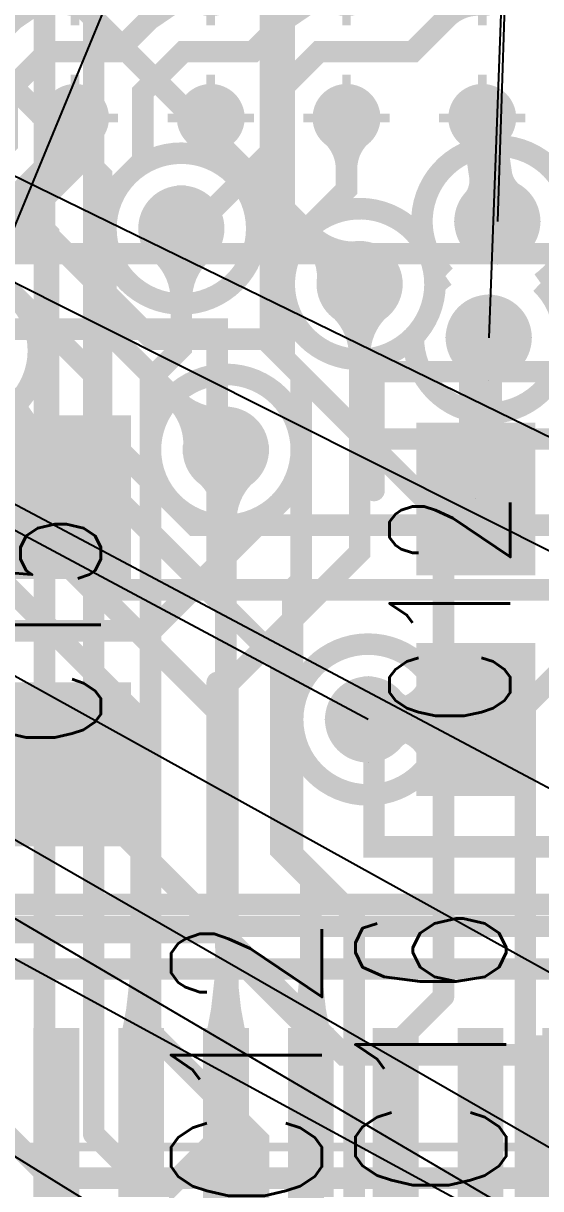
# Model space of a CAD drawing. Extents: x -4539 to 5978, y -4736 to 3041.
# Drawn here: x 2075 to 2195.1, y 310.5 to 581 of the extents above; entities that cross this region are included whole.
import ezdxf
from ezdxf.enums import TextEntityAlignment as Align

# ---------------------------------------------------------------- set-up
doc = ezdxf.new("R2010")
doc.units = 0
for name, pattern in [('SIG_101', [2, 1, 1]), ('SIG_105', [2, 1, 1]), ('SIG_107', [2, 1, 1]), ('SIG_108', [2, 1, 1]), ('SIG_110', [2, 1, 1]), ('SIG_111', [2, 1, 1]), ('SIG_164', [2, 1, 1]), ('SIG_166', [2, 1, 1]), ('SIG_173', [2, 1, 1]), ('SIG_192', [2, 1, 1]), ('SIG_195', [2, 1, 1]), ('SIG_196', [2, 1, 1]), ('SIG_46', [2, 1, 1]), ('SIG_52', [2, 1, 1]), ('SIG_55', [2, 1, 1]), ('SIG_56', [2, 1, 1]), ('SIG_60', [2, 1, 1]), ('SIG_63', [2, 1, 1]), ('SIG_64', [2, 1, 1]), ('SIG_68', [2, 1, 1]), ('SIG_70', [2, 1, 1]), ('SIG_77', [2, 1, 1])]:
    doc.linetypes.add(name, pattern=pattern)
doc.layers.get('0').update_dxf_attribs({"color": 254, "linetype": 'CONTINUOUS'})
for name, color, linetype in [('DRIL_NPLTE_THRU_01', 16, 'CONTINUOUS'), ('DRIL_NPLTE_THRU_02', 2, 'CONTINUOUS'), ('DRIL_NPLTE_THRU_03', 34, 'CONTINUOUS'), ('DRIL_NPLTE_THRU_04', 96, 'CONTINUOUS'), ('DRIL_NPLTE_THRU_05', 6, 'CONTINUOUS'), ('DRIL_NPLTE_THRU_06', 176, 'CONTINUOUS'), ('DRIL_PLTE_THRU_01', 16, 'CONTINUOUS'), ('DRIL_PLTE_THRU_02', 2, 'CONTINUOUS'), ('DRIL_PLTE_THRU_03', 34, 'CONTINUOUS'), ('DRIL_PLTE_THRU_04', 96, 'CONTINUOUS'), ('DRIL_PLTE_THRU_05', 6, 'CONTINUOUS'), ('DRIL_PLTE_THRU_06', 176, 'CONTINUOUS'), ('DRIL_SYMBOL', 254, 'CONTINUOUS'), ('LINK_00', 254, 'CONTINUOUS'), ('PADS_BOT', 5, 'CONTINUOUS'), ('PADS_INNER', 1, 'CONTINUOUS'), ('PADS_TOP', 1, 'CONTINUOUS'), ('PART_BOT_2DLINE_00', 4, 'CONTINUOUS'), ('PART_NAME_01', 6, 'CONTINUOUS'), ('PART_NAME_27', 3, 'CONTINUOUS'), ('PART_TOP_2DLINE_00', 6, 'CONTINUOUS'), ('PART_TOP_2DLINE_01', 6, 'CONTINUOUS'), ('POUR_OUTLINE_05', 216, 'CONTINUOUS'), ('POUR_VIATHERM_02', 56, 'CONTINUOUS'), ('POUR_VIATHERM_05', 216, 'CONTINUOUS'), ('POUR_VOID_02', 56, 'CONTINUOUS'), ('POUR_VOID_05', 216, 'CONTINUOUS'), ('TEAR_01', 1, 'CONTINUOUS'), ('TEAR_03', 43, 'CONTINUOUS'), ('TEAR_04', 3, 'CONTINUOUS'), ('TEAR_06', 5, 'CONTINUOUS'), ('TRACE_01', 1, 'CONTINUOUS'), ('TRACE_03', 43, 'CONTINUOUS'), ('TRACE_04', 3, 'CONTINUOUS'), ('TRACE_06', 5, 'CONTINUOUS'), ('VIAPTS', 1, 'CONTINUOUS')]:
    doc.layers.add(name, color=color, linetype=linetype)
doc.styles.add('W4', font='simplex', dxfattribs={"width": 0.75})
doc.styles.add('W5', font='simplex', dxfattribs={"width": 0.75})

# ---------------------------------------------------------------- blocks, each defined once
blk = doc.blocks.new('POUR_VOID_776')
at = {"layer": 'POUR_VOID_02', "const_width": 5}
blk.add_lwpolyline([(-4095.5, -6018, 1), (-4060.5, -6018, 1)], format="xyb", close=True, dxfattribs=at)
blk = doc.blocks.new('POUR_VOID_465')
at = {"layer": 'POUR_VOID_02', "const_width": 5}
blk.add_lwpolyline([(-4156.5, -5995, 1), (-4121.5, -5995, 1)], format="xyb", close=True, dxfattribs=at)
blk = doc.blocks.new('POUR_VOID_452')
at = {"layer": 'POUR_VOID_02', "const_width": 5}
blk.add_lwpolyline([(-4105.83, -5966.67, 1), (-4070.83, -5966.67, 1)], format="xyb", close=True, dxfattribs=at)
blk = doc.blocks.new('POUR_VOID_441')
at = {"layer": 'POUR_VOID_02', "const_width": 5}
blk.add_lwpolyline([(-4027.06, -5977.68, -2.798444), (-4004.94, -5979.32, -1.525558), (-4034.5, -5991.82, -5.145331), (-4029.47, -5979.72, -0.045103)], format="xyb", close=True, dxfattribs=at)
blk = doc.blocks.new('POUR_OUTLINE_418')
for name in ['POUR_VOID_452', 'POUR_VOID_441', 'POUR_VOID_465', 'POUR_VOID_776']:
    blk.add_blockref(name, (0, 0))
blk = doc.blocks.new('POUR_VIATHERM_863')
at = {"layer": 'POUR_VIATHERM_02'}
for points in [[(-4045, -6070.59), (-4045, -6070.59)], [(-4055, -6080.59), (-4055, -6080.59)], [(-4035, -6080.59), (-4035, -6080.59)], [(-4045, -6090.59), (-4045, -6090.59)]]:
    blk.add_lwpolyline(points, dxfattribs=at)
blk = doc.blocks.new('POUR_HEADER_0')
for name in ['POUR_OUTLINE_418', 'POUR_VIATHERM_863']:
    blk.add_blockref(name, (6185, 6485))
blk = doc.blocks.new('POUR_VOID_149')
at = {"layer": 'POUR_VOID_05', "const_width": 5}
blk.add_lwpolyline([(-4062.5, -6080.59, 1), (-4027.5, -6080.59, 1)], format="xyb", close=True, dxfattribs=at)
blk = doc.blocks.new('POUR_VOID_7')
at = {"layer": 'POUR_VOID_05', "const_width": 5}
blk.add_lwpolyline([(-4105.83, -5966.67, 1), (-4070.83, -5966.67, 1)], format="xyb", close=True, dxfattribs=at)
blk = doc.blocks.new('POUR_VOID_6')
at = {"layer": 'POUR_VOID_05', "const_width": 5}
blk.add_lwpolyline([(-4064.46, -5979.54, 1), (-4029.46, -5979.54, 1)], format="xyb", close=True, dxfattribs=at)
blk = doc.blocks.new('POUR_VOID_5')
at = {"layer": 'POUR_VOID_05', "const_width": 5}
blk.add_lwpolyline([(-4095.5, -6018, 1), (-4060.5, -6018, 1)], format="xyb", close=True, dxfattribs=at)
blk = doc.blocks.new('POUR_OUTLINE_4')
at = {"layer": 'POUR_OUTLINE_05', "const_width": 5}
blk.add_lwpolyline([(-4343.92, -6123.48, -1.29963), (-4310.08, -6123.48), (-4299.92, -6123.48, -0.923355), (-4265.03, -6123.48), (-4222.76, -6123.48, -0.494323), (-4194.96, -6123.48), (-3987.93, -6123.48), (-3987.93, -5872.42, -0.529277), (-4006.38, -5850.12, -0.99608), (-4013.75, -5815.91, -0.732863), (-4001.8, -5784.74, -0.552929), (-3987.93, -5758.55), (-3987.93, -5538.01, -0.398149)], format="xyb", dxfattribs=at)
for name in ['POUR_VOID_7', 'POUR_VOID_6', 'POUR_VOID_5', 'POUR_VOID_149']:
    blk.add_blockref(name, (0, 0))
blk = doc.blocks.new('POUR_VIATHERM_374')
at = {"layer": 'POUR_VIATHERM_05'}
for points in [[(-4015, -5955), (-4015, -5955)], [(-4025, -5965), (-4025, -5965)], [(-4005, -5965), (-4005, -5965)], [(-4015, -5975), (-4015, -5975)]]:
    blk.add_lwpolyline(points, dxfattribs=at)
blk = doc.blocks.new('POUR_VIATHERM_385')
at = {"layer": 'POUR_VIATHERM_05'}
for points in [[(-4017, -5982), (-4017, -5982)], [(-4027, -5992), (-4027, -5992)], [(-4007, -5992), (-4007, -5992)], [(-4017, -6002), (-4017, -6002)]]:
    blk.add_lwpolyline(points, dxfattribs=at)
blk = doc.blocks.new('POUR_HEADER_1')
for name in ['POUR_OUTLINE_4', 'POUR_VIATHERM_374', 'POUR_VIATHERM_385']:
    blk.add_blockref(name, (5333.86, 5791.34))
blk = doc.blocks.new('POUR_VOID_187')
at = {"layer": 'POUR_VOID_05', "const_width": 5}
blk.add_lwpolyline([(-3677.5, -4987.5), (-3677.5, -6127.5, -0.414214), (-3692.5, -6142.5), (-3927.91, -6142.5, -0.408245), (-3952.41, -6142.5), (-3972.5, -6142.5, -0.206617), (-3983.42, -6137.79, -0.07662), (-3987.93, -6138.48), (-4191.92, -6138.48, -0.77469), (-4225.81, -6138.48), (-4241.63, -6138.48, -2.453898), (-4266.09, -6138.48), (-4271.47, -6138.48, -0.353738), (-4293.48, -6138.48), (-4622.54, -6138.48)], format="xyb", dxfattribs=at)
blk = doc.blocks.new('POUR_OUTLINE_162')
blk.add_blockref('POUR_VOID_187', (0, 0))
blk = doc.blocks.new('POUR_HEADER_3')
blk.add_blockref('POUR_OUTLINE_162', (6185, 6485))
blk = doc.blocks.new('SMOOTH_5')
at = {"const_width": 2.5}
blk.add_lwpolyline([(-1.25, 0, 1), (1.25, 0, 1)], format="xyb", close=True, dxfattribs=at)
blk = doc.blocks.new('PART_BODY_TOP_1')
at = {"layer": 'PART_TOP_2DLINE_01', "const_width": 5}
for points in [[(-27.56, 23.62), (-55.12, 23.62), (-55.12, -23.62), (-27.56, -23.62)], [(27.56, -23.62), (55.12, -23.62), (55.12, 23.62), (27.56, 23.62)]]:
    blk.add_lwpolyline(points, dxfattribs=at)
at = {"layer": 'PART_TOP_2DLINE_01'}
for p in [(-55.12, 23.62), (-27.56, 23.62), (27.56, 23.62), (55.12, 23.62), (-55.12, -23.62), (-27.56, -23.62), (27.56, -23.62), (55.12, -23.62)]:
    blk.add_blockref('SMOOTH_5', p, dxfattribs=at)
blk = doc.blocks.new('DRIL_SYMBOL_0')
at = {"layer": 'DRIL_SYMBOL', "const_width": 2}
for points in [[(0, -10), (0, 10)], [(-10, 0), (10, 0)]]:
    blk.add_lwpolyline(points, dxfattribs=at)
blk = doc.blocks.new('DRIL_HOLE_0')
blk.add_lwpolyline([(0, 0, 1), (0, 0, 1)], format="xyb", close=True)
blk.add_blockref('DRIL_SYMBOL_0', (0, 0))
blk = doc.blocks.new('PAD_0')
blk.add_lwpolyline([(0, 0), (0, 0)])
blk = doc.blocks.new('PAD_1')
at = {"const_width": 27.56}
blk.add_lwpolyline([(-17.72, 0), (17.72, 0)], dxfattribs=at)
blk = doc.blocks.new('STK_TOP_4')
at = {"layer": 'DRIL_NPLTE_THRU_01'}
blk.add_blockref('DRIL_HOLE_0', (0, 0), dxfattribs=at)
at = {"layer": 'DRIL_NPLTE_THRU_02'}
blk.add_blockref('DRIL_HOLE_0', (0, 0), dxfattribs=at)
at = {"layer": 'DRIL_NPLTE_THRU_03'}
blk.add_blockref('DRIL_HOLE_0', (0, 0), dxfattribs=at)
at = {"layer": 'DRIL_NPLTE_THRU_04'}
blk.add_blockref('DRIL_HOLE_0', (0, 0), dxfattribs=at)
at = {"layer": 'DRIL_NPLTE_THRU_05'}
blk.add_blockref('DRIL_HOLE_0', (0, 0), dxfattribs=at)
at = {"layer": 'DRIL_NPLTE_THRU_06'}
blk.add_blockref('DRIL_HOLE_0', (0, 0), dxfattribs=at)
at = {"layer": 'PADS_BOT'}
blk.add_blockref('PAD_0', (0, 0), dxfattribs=at)
at = {"layer": 'PADS_INNER'}
blk.add_blockref('PAD_0', (0, 0), dxfattribs=at)
at = {"layer": 'PADS_TOP'}
blk.add_blockref('PAD_1', (0, 0), dxfattribs=at)
blk = doc.blocks.new('SYM_TOP_3')
for name, p in [('PART_BODY_TOP_1', (0, 0)), ('STK_TOP_4', (-25.59, 0)), ('STK_TOP_4', (25.59, 0))]:
    blk.add_blockref(name, p)
blk = doc.blocks.new('PART_TOP_3')
blk.add_blockref('SYM_TOP_3', (0, 0))
at = {"layer": 'PART_NAME_01', "style": 'W5', "width": 0.75}
blk.add_text('C12', height=35, rotation=-180, dxfattribs=at).set_placement((105.16, -53.22), align=Align.MIDDLE_CENTER)
at = {"layer": 'PART_NAME_27', "style": 'W4', "width": 0.75}
blk.add_text('C12', height=28, rotation=-180, dxfattribs=at).set_placement((0, -20), align=Align.TOP_CENTER)
blk = doc.blocks.new('PART_BODY_TOP_2')
at = {"layer": 'PART_TOP_2DLINE_00', "const_width": 5}
for points in [[(-12, 35), (-70, 35), (-70, -35), (-12, -35)], [(12, 35), (70, 35), (70, -35), (12, -35)]]:
    blk.add_lwpolyline(points, dxfattribs=at)
at = {"layer": 'PART_TOP_2DLINE_00'}
for p in [(-70, 35), (-12, 35), (12, 35), (70, 35), (-70, -35), (-12, -35), (12, -35), (70, -35)]:
    blk.add_blockref('SMOOTH_5', p, dxfattribs=at)
blk = doc.blocks.new('PAD_2')
blk.add_lwpolyline([(0, 0, 1), (0, 0, 1)], format="xyb", close=True)
blk = doc.blocks.new('PAD_3')
at = {"const_width": 30}
blk.add_lwpolyline([(-19, 0), (19, 0)], dxfattribs=at)
blk = doc.blocks.new('STK_TOP_5')
at = {"layer": 'DRIL_PLTE_THRU_01'}
blk.add_blockref('DRIL_HOLE_0', (0, 0), dxfattribs=at)
at = {"layer": 'DRIL_PLTE_THRU_02'}
blk.add_blockref('DRIL_HOLE_0', (0, 0), dxfattribs=at)
at = {"layer": 'DRIL_PLTE_THRU_03'}
blk.add_blockref('DRIL_HOLE_0', (0, 0), dxfattribs=at)
at = {"layer": 'DRIL_PLTE_THRU_04'}
blk.add_blockref('DRIL_HOLE_0', (0, 0), dxfattribs=at)
at = {"layer": 'DRIL_PLTE_THRU_05'}
blk.add_blockref('DRIL_HOLE_0', (0, 0), dxfattribs=at)
at = {"layer": 'DRIL_PLTE_THRU_06'}
blk.add_blockref('DRIL_HOLE_0', (0, 0), dxfattribs=at)
at = {"layer": 'PADS_BOT'}
blk.add_blockref('PAD_2', (0, 0), dxfattribs=at)
at = {"layer": 'PADS_INNER'}
blk.add_blockref('PAD_2', (0, 0), dxfattribs=at)
at = {"layer": 'PADS_TOP'}
blk.add_blockref('PAD_3', (0, 0), dxfattribs=at)
blk = doc.blocks.new('SYM_TOP_4')
for name, p in [('PART_BODY_TOP_2', (0, 0)), ('STK_TOP_5', (-31, 0)), ('STK_TOP_5', (31, 0))]:
    blk.add_blockref(name, p)
blk = doc.blocks.new('PART_TOP_6')
blk.add_blockref('SYM_TOP_4', (0, 0))
at = {"layer": 'PART_NAME_27', "style": 'W4', "width": 0.75}
blk.add_text('C15', height=28, rotation=-180, dxfattribs=at).set_placement((0, -20), align=Align.TOP_CENTER)
blk = doc.blocks.new('PART_TOP_7')
blk.add_blockref('SYM_TOP_3', (0, 0))
at = {"layer": 'PART_NAME_01', "style": 'W5', "width": 0.75}
blk.add_text('C16', height=35, rotation=-180, dxfattribs=at).set_placement((102.71, -75.42), align=Align.MIDDLE_CENTER)
at = {"layer": 'PART_NAME_27', "style": 'W4', "width": 0.75}
blk.add_text('C16', height=28, rotation=-180, dxfattribs=at).set_placement((0, -20), align=Align.TOP_CENTER)
blk = doc.blocks.new('PART_TOP_16')
blk.add_blockref('SYM_TOP_3', (0, 0))
blk = doc.blocks.new('PART_BODY_TOP_7')
at = {"layer": 'PART_TOP_2DLINE_00', "const_width": 5}
blk.add_lwpolyline([(-157.48, -236.22), (-157.48, 236.22), (157.48, 236.22), (157.48, -236.22)], close=True, dxfattribs=at)
blk = doc.blocks.new('PAD_9')
at = {"const_width": 7.87}
blk.add_lwpolyline([(0, -3.94, 1), (0, 3.94, 1)], format="xyb", close=True, dxfattribs=at)
blk = doc.blocks.new('STK_TOP_11')
at = {"layer": 'DRIL_NPLTE_THRU_01'}
blk.add_blockref('DRIL_HOLE_0', (0, 0), dxfattribs=at)
at = {"layer": 'DRIL_NPLTE_THRU_02'}
blk.add_blockref('DRIL_HOLE_0', (0, 0), dxfattribs=at)
at = {"layer": 'DRIL_NPLTE_THRU_03'}
blk.add_blockref('DRIL_HOLE_0', (0, 0), dxfattribs=at)
at = {"layer": 'DRIL_NPLTE_THRU_04'}
blk.add_blockref('DRIL_HOLE_0', (0, 0), dxfattribs=at)
at = {"layer": 'DRIL_NPLTE_THRU_05'}
blk.add_blockref('DRIL_HOLE_0', (0, 0), dxfattribs=at)
at = {"layer": 'DRIL_NPLTE_THRU_06'}
blk.add_blockref('DRIL_HOLE_0', (0, 0), dxfattribs=at)
at = {"layer": 'PADS_BOT'}
blk.add_blockref('PAD_2', (0, 0), dxfattribs=at)
at = {"layer": 'PADS_INNER'}
blk.add_blockref('PAD_2', (0, 0), dxfattribs=at)
at = {"layer": 'PADS_TOP'}
blk.add_blockref('PAD_9', (0, 0), dxfattribs=at)
blk = doc.blocks.new('SYM_TOP_9')
for name, p in [('PART_BODY_TOP_7', (0, 0)), ('STK_TOP_11', (94.49, 31.5)), ('STK_TOP_11', (125.98, 31.5)), ('STK_TOP_11', (94.49, 0)), ('STK_TOP_11', (125.98, 0)), ('STK_TOP_11', (94.49, -31.5)), ('STK_TOP_11', (125.98, -31.5)), ('STK_TOP_11', (94.49, -62.99)), ('STK_TOP_11', (125.98, -62.99))]:
    blk.add_blockref(name, p)
blk = doc.blocks.new('PART_TOP_34')
blk.add_blockref('SYM_TOP_9', (0, 0))
blk = doc.blocks.new('PART_BODY_BOT_9')
at = {"layer": 'PART_BOT_2DLINE_00', "const_width": 5}
blk.add_lwpolyline([(-338.58, 265.75), (-42.32, 265.75), (-42.32, 232.53), (42.32, 232.53), (42.32, 265.75), (338.58, 265.75), (338.58, -265.75), (-338.58, -265.75)], close=True, dxfattribs=at)
blk = doc.blocks.new('PAD_12')
at = {"const_width": 10.63}
blk.add_lwpolyline([(-27.56, 0), (27.56, 0)], dxfattribs=at)
blk = doc.blocks.new('STK_BOT_15')
at = {"layer": 'DRIL_NPLTE_THRU_01'}
blk.add_blockref('DRIL_HOLE_0', (0, 0), dxfattribs=at)
at = {"layer": 'DRIL_NPLTE_THRU_02'}
blk.add_blockref('DRIL_HOLE_0', (0, 0), dxfattribs=at)
at = {"layer": 'DRIL_NPLTE_THRU_03'}
blk.add_blockref('DRIL_HOLE_0', (0, 0), dxfattribs=at)
at = {"layer": 'DRIL_NPLTE_THRU_04'}
blk.add_blockref('DRIL_HOLE_0', (0, 0), dxfattribs=at)
at = {"layer": 'DRIL_NPLTE_THRU_05'}
blk.add_blockref('DRIL_HOLE_0', (0, 0), dxfattribs=at)
at = {"layer": 'DRIL_NPLTE_THRU_06'}
blk.add_blockref('DRIL_HOLE_0', (0, 0), dxfattribs=at)
at = {"layer": 'PADS_BOT'}
blk.add_blockref('PAD_12', (0, 0), dxfattribs=at)
at = {"layer": 'PADS_INNER'}
blk.add_blockref('PAD_2', (0, 0), dxfattribs=at)
at = {"layer": 'PADS_TOP'}
blk.add_blockref('PAD_2', (0, 0), dxfattribs=at)
blk = doc.blocks.new('SYM_BOT_11')
for name, p in [('PART_BODY_BOT_9', (0, 0)), ('STK_BOT_15', (389.76, 167.32)), ('STK_BOT_15', (389.76, 147.64)), ('STK_BOT_15', (389.76, 127.95)), ('STK_BOT_15', (389.76, 108.27)), ('STK_BOT_15', (389.76, 88.58)), ('STK_BOT_15', (389.76, 68.9)), ('STK_BOT_15', (389.76, 49.21))]:
    blk.add_blockref(name, p)
blk = doc.blocks.new('PART_BOT_37')
blk.add_blockref('SYM_BOT_11', (0, 0))
blk = doc.blocks.new('TEAR_2008008000193')
at = {"const_width": 5}
for points in [[(0, -16.5, 0.196262), (-4.2, -6.21)], [(0, -16.5, 0.067729), (-1.24, -7.4)], [(0, -16.5, -0.196262), (4.2, -6.21)], [(0, -16.5, -0.067729), (1.24, -7.4)]]:
    blk.add_lwpolyline(points, format="xyb", dxfattribs=at)
for p in [(-4.2, -6.21), (-1.24, -7.4), (1.24, -7.4), (4.2, -6.21), (0, -16.5), (0, -16.5), (0, -16.5), (0, -16.5)]:
    blk.add_blockref('SMOOTH_5', p)
blk = doc.blocks.new('TRACE_314')
at = {"layer": 'TRACE_04', "linetype": 'SIG_46', "const_width": 5}
blk.add_lwpolyline([(2190, 667), (2190, 597.71), (2202.5, 585.21), (2202.5, 535)], dxfattribs=at)
at = {"layer": 'TEAR_04'}
blk.add_blockref('TEAR_2008008000193', (2190, 667), dxfattribs=at)
at = {"layer": 'TRACE_04'}
for p in [(2190, 667), (2190, 597.71), (2202.5, 585.21), (2202.5, 535)]:
    blk.add_blockref('SMOOTH_5', p, dxfattribs=at)
blk = doc.blocks.new('TRACE_1978')
at = {"layer": 'TRACE_04', "linetype": 'SIG_52', "const_width": 5}
blk.add_lwpolyline([(2137.5, 419.41), (2137.5, 388.19), (2151.78, 373.91), (2151.78, 217.07), (2172.09, 196.76), (2172.09, 183.16), (2201.75, 153.5), (2258.89, 153.5), (2274.39, 169), (2278, 187.5)], dxfattribs=at)
at = {"layer": 'TRACE_04'}
for p in [(2137.5, 419.41), (2137.5, 388.19), (2151.78, 373.91)]:
    blk.add_blockref('SMOOTH_5', p, dxfattribs=at)
blk = doc.blocks.new('TEAR_2008008000240')
at = {"const_width": 5}
for points in [[(0, 45.11, -0.05599), (-2.25, 25.06)], [(0, 45.11, 0.05599), (2.25, 25.06)]]:
    blk.add_lwpolyline(points, format="xyb", dxfattribs=at)
for p in [(0, 45.11), (0, 45.11), (-2.25, 25.06), (2.25, 25.06)]:
    blk.add_blockref('SMOOTH_5', p)
blk = doc.blocks.new('TRACE_796')
at = {"layer": 'TRACE_06', "linetype": 'SIG_55', "const_width": 5}
blk.add_lwpolyline([(1927, 793), (1927, 750.18), (1970.75, 706.43), (1970.75, 681.98), (1973.86, 678.88), (1973.86, 664.9), (2093.17, 545.58), (2093.17, 474.18), (2134.77, 432.58), (2134.77, 389.07), (2141.73, 382.11), (2141.73, 320.24)], dxfattribs=at)
at = {"layer": 'TEAR_06'}
blk.add_blockref('TEAR_2008008000240', (2141.73, 320.24), dxfattribs=at)
at = {"layer": 'TRACE_06'}
for p in [(2093.17, 545.58), (2093.17, 474.18), (2134.77, 432.58), (2134.77, 389.07), (2141.73, 382.11), (2141.73, 320.24)]:
    blk.add_blockref('SMOOTH_5', p, dxfattribs=at)
blk = doc.blocks.new('TEAR_2008008000245')
at = {"const_width": 5}
for points in [[(0, -16.5, 0.196262), (-4.2, -6.21)], [(0, -16.5, 0.067729), (-1.24, -7.4)], [(0, -16.5, -0.196262), (4.2, -6.21)], [(0, -16.5, -0.067729), (1.24, -7.4)]]:
    blk.add_lwpolyline(points, format="xyb", dxfattribs=at)
for p in [(-4.2, -6.21), (-1.24, -7.4), (1.24, -7.4), (4.2, -6.21), (0, -16.5), (0, -16.5), (0, -16.5), (0, -16.5)]:
    blk.add_blockref('SMOOTH_5', p)
blk = doc.blocks.new('TRACE_1992')
at = {"layer": 'TRACE_04', "linetype": 'SIG_56', "const_width": 5}
blk.add_lwpolyline([(2104.5, 346.97), (2104.5, 498.45), (2111.67, 505.62), (2111.67, 533.33)], dxfattribs=at)
at = {"layer": 'TEAR_04'}
blk.add_blockref('TEAR_2008008000245', (2111.67, 533.33), dxfattribs=at)
at = {"layer": 'TRACE_04'}
for p in [(2111.67, 533.33), (2111.67, 505.62), (2104.5, 498.45), (2104.5, 346.97)]:
    blk.add_blockref('SMOOTH_5', p, dxfattribs=at)
blk = doc.blocks.new('TEAR_2008008000246')
at = {"const_width": 5}
for points in [[(-8.36, -8.36, 0.196261), (-5.28, -1.02)], [(-8.36, -8.36, -0.196261), (-1.02, -5.28)]]:
    blk.add_lwpolyline(points, format="xyb", dxfattribs=at)
blk.add_lwpolyline([(-8.36, -8.36), (-3.8, -3.8)], dxfattribs=at)
for p in [(-5.28, -1.02), (-3.8, -3.8), (-1.02, -5.28), (-8.36, -8.36), (-8.36, -8.36), (-8.36, -8.36)]:
    blk.add_blockref('SMOOTH_5', p)
blk = doc.blocks.new('TRACE_1790')
at = {"layer": 'TRACE_01', "linetype": 'SIG_56', "const_width": 5}
blk.add_lwpolyline([(2111.67, 533.33), (2113.12, 531.88), (2134.25, 553.02), (2134.25, 565.01), (2143.63, 574.39), (2165.38, 574.39), (2181.5, 590.51)], dxfattribs=at)
at = {"layer": 'TEAR_01'}
blk.add_blockref('TEAR_2008008000246', (2181.5, 590.51), dxfattribs=at)
at = {"layer": 'TRACE_01'}
for p in [(2181.5, 590.51), (2143.63, 574.39), (2165.38, 574.39), (2134.25, 565.01), (2134.25, 553.02), (2111.67, 533.33), (2113.12, 531.88)]:
    blk.add_blockref('SMOOTH_5', p, dxfattribs=at)
blk = doc.blocks.new('TEAR_2008008000272')
at = {"const_width": 5}
for points in [[(0, -16.5, 0.196262), (-4.2, -6.21)], [(0, -16.5, 0.067729), (-1.24, -7.4)], [(0, -16.5, -0.196262), (4.2, -6.21)], [(0, -16.5, -0.067729), (1.24, -7.4)]]:
    blk.add_lwpolyline(points, format="xyb", dxfattribs=at)
for p in [(-4.2, -6.21), (-1.24, -7.4), (1.24, -7.4), (4.2, -6.21), (0, -16.5), (0, -16.5), (0, -16.5), (0, -16.5)]:
    blk.add_blockref('SMOOTH_5', p)
blk = doc.blocks.new('TRACE_2014')
at = {"layer": 'TRACE_04', "linetype": 'SIG_60', "const_width": 5}
blk.add_lwpolyline([(2122, 366.58), (2122, 482)], dxfattribs=at)
at = {"layer": 'TEAR_04'}
blk.add_blockref('TEAR_2008008000272', (2122, 482), dxfattribs=at)
at = {"layer": 'TRACE_04'}
for p in [(2122, 482), (2122, 366.58)]:
    blk.add_blockref('SMOOTH_5', p, dxfattribs=at)
blk = doc.blocks.new('TEAR_2008008000273')
at = {"const_width": 5}
for points in [[(-11.67, 11.67, 0.196262), (-1.42, 7.36)], [(-11.67, 11.67, -0.196262), (-7.36, 1.42)], [(-11.67, 11.67, 0.067729), (-4.35, 6.11)], [(-11.67, 11.67, -0.067729), (-6.11, 4.35)]]:
    blk.add_lwpolyline(points, format="xyb", dxfattribs=at)
for p in [(-11.67, 11.67), (-11.67, 11.67), (-11.67, 11.67), (-11.67, 11.67), (-4.35, 6.11), (-1.42, 7.36), (-6.11, 4.35), (-7.36, 1.42)]:
    blk.add_blockref('SMOOTH_5', p)
blk = doc.blocks.new('TRACE_1778')
at = {"layer": 'TRACE_01', "linetype": 'SIG_60', "const_width": 5}
blk.add_lwpolyline([(2094.17, 509.83), (2122, 482)], dxfattribs=at)
at = {"layer": 'TEAR_01'}
blk.add_blockref('TEAR_2008008000273', (2122, 482), dxfattribs=at)
at = {"layer": 'TRACE_01'}
for p in [(2094.17, 509.83), (2122, 482)]:
    blk.add_blockref('SMOOTH_5', p, dxfattribs=at)
blk = doc.blocks.new('TEAR_2008008000292')
at = {"const_width": 5}
for points in [[(0, 45.11, -0.05599), (-2.25, 25.06)], [(0, 45.11, 0.05599), (2.25, 25.06)]]:
    blk.add_lwpolyline(points, format="xyb", dxfattribs=at)
for p in [(0, 45.11), (0, 45.11), (-2.25, 25.06), (2.25, 25.06)]:
    blk.add_blockref('SMOOTH_5', p)
blk = doc.blocks.new('TRACE_754')
at = {"layer": 'TRACE_06', "linetype": 'SIG_63', "const_width": 5}
blk.add_lwpolyline([(1899.11, 734.75), (1899.11, 689.14), (1940.75, 647.5), (1943.25, 647.5), (2005.37, 585.38), (2005.37, 516.26), (2102.36, 419.27), (2102.36, 320.24)], dxfattribs=at)
at = {"layer": 'TEAR_06'}
blk.add_blockref('TEAR_2008008000292', (2102.36, 320.24), dxfattribs=at)
at = {"layer": 'TRACE_06'}
for p in [(2102.36, 419.27), (2102.36, 320.24)]:
    blk.add_blockref('SMOOTH_5', p, dxfattribs=at)
blk = doc.blocks.new('TEAR_2008008000296')
at = {"const_width": 5}
for points in [[(0, -11.82, 0.196261), (-3.01, -4.45)], [(0, -11.82, -0.196261), (3.01, -4.45)]]:
    blk.add_lwpolyline(points, format="xyb", dxfattribs=at)
blk.add_lwpolyline([(0, -11.82), (0, -5.37)], dxfattribs=at)
for p in [(-3.01, -4.45), (3.01, -4.45), (0, -5.37), (0, -11.82), (0, -11.82), (0, -11.82)]:
    blk.add_blockref('SMOOTH_5', p)
blk = doc.blocks.new('TRACE_2030')
at = {"layer": 'TRACE_01', "linetype": 'SIG_64', "const_width": 5}
blk.add_lwpolyline([(2135.54, 520.46), (2135.54, 527.94), (2150, 542.41), (2150, 559.02)], dxfattribs=at)
at = {"layer": 'TEAR_01'}
blk.add_blockref('TEAR_2008008000296', (2150, 559.02), dxfattribs=at)
at = {"layer": 'TRACE_01'}
for p in [(2150, 559.02), (2150, 542.41), (2135.54, 527.94), (2135.54, 520.46)]:
    blk.add_blockref('SMOOTH_5', p, dxfattribs=at)
blk = doc.blocks.new('TRACE_1316')
at = {"layer": 'TRACE_01', "linetype": 'SIG_64', "const_width": 5}
blk.add_lwpolyline([(1682, 424), (1746.63, 424), (1749.74, 420.89), (1810.36, 420.89), (1819.44, 429.97), (1857.67, 429.97), (1864.63, 436.93), (2012.77, 436.93), (2016.2, 433.5), (2056.07, 433.5), (2062.57, 440), (2104.75, 440), (2139.5, 474.75), (2139.5, 482)], dxfattribs=at)
at = {"layer": 'TRACE_01'}
for p in [(2139.5, 482), (2139.5, 474.75), (2104.75, 440)]:
    blk.add_blockref('SMOOTH_5', p, dxfattribs=at)
blk = doc.blocks.new('TRACE_1336')
at = {"layer": 'TRACE_01', "linetype": 'SIG_68', "const_width": 5}
blk.add_lwpolyline([(1849.46, 541.18), (1868.59, 541.18), (1891.28, 518.49), (1911.73, 518.49), (1924.88, 531.64), (1939.39, 531.64), (1954.75, 516.29), (2006.89, 516.29), (2039.76, 549.16), (2039.76, 565.01), (2049.33, 574.58), (2065.49, 574.58), (2072.75, 581.84), (2086.52, 591.22), (2087.01, 590.51)], dxfattribs=at)
at = {"layer": 'TRACE_01'}
blk.add_blockref('SMOOTH_5', (2072.75, 581.84), dxfattribs=at)
blk = doc.blocks.new('TRACE_492')
at = {"layer": 'TRACE_06', "linetype": 'SIG_77', "const_width": 5}
blk.add_lwpolyline([(1687, 836), (1701.36, 847.8), (1811.9, 847.8), (1848.2, 811.5), (1877.25, 811.5), (1888, 822.25), (1950.5, 822.25), (2055.5, 717.25), (2055.5, 698.72), (2132.35, 621.86), (2132.35, 506.4), (2172.5, 466.25), (2172.5, 419.41)], dxfattribs=at)
at = {"layer": 'TRACE_06'}
for p in [(2132.35, 506.4), (2172.5, 466.25), (2172.5, 419.41)]:
    blk.add_blockref('SMOOTH_5', p, dxfattribs=at)
blk = doc.blocks.new('TRACE_1772')
at = {"layer": 'TRACE_01', "linetype": 'SIG_101', "const_width": 5}
blk.add_lwpolyline([(1932.14, 514.14), (1950.45, 506.29), (2024.53, 506.29), (2071.26, 553.02), (2071.26, 565.01), (2080.64, 574.39), (2096.8, 574.39), (2104.25, 581.84), (2118.02, 591.22), (2118.5, 590.51)], dxfattribs=at)
at = {"layer": 'TRACE_01'}
for p in [(2104.25, 581.84), (2080.64, 574.39), (2096.8, 574.39)]:
    blk.add_blockref('SMOOTH_5', p, dxfattribs=at)
blk = doc.blocks.new('TRACE_782')
at = {"layer": 'TRACE_03', "linetype": 'SIG_105', "const_width": 5}
blk.add_lwpolyline([(1513, 551), (1531.25, 569.25), (1751.45, 569.25), (1761.08, 559.62), (1913.77, 559.62), (1952.11, 521.29), (2028.23, 521.29), (2029.44, 522.5), (2068.25, 522.5), (2091.5, 499.25), (2091.5, 487.75), (2114.75, 464.5), (2247.12, 464.5), (2249.62, 467), (2386, 467)], dxfattribs=at)
at = {"layer": 'TRACE_03'}
for p in [(2091.5, 499.25), (2091.5, 487.75), (2114.75, 464.5)]:
    blk.add_blockref('SMOOTH_5', p, dxfattribs=at)
blk = doc.blocks.new('TRACE_2352')
at = {"layer": 'TRACE_03', "linetype": 'SIG_107', "const_width": 5}
blk.add_lwpolyline([(1878.14, 484.36), (1878.14, 477.11), (1913.35, 441.89), (1953.29, 441.89), (1988.5, 406.68), (1988.5, 405.75), (2081.27, 312.98), (2369.52, 312.98), (2435.5, 247), (2500, 247)], dxfattribs=at)
at = {"layer": 'TRACE_03'}
blk.add_blockref('SMOOTH_5', (2081.27, 312.98), dxfattribs=at)
blk = doc.blocks.new('TEAR_2008008000514')
at = {"const_width": 5}
for points in [[(0, 45.11, -0.05599), (-2.25, 25.06)], [(0, 45.11, 0.05599), (2.25, 25.06)]]:
    blk.add_lwpolyline(points, format="xyb", dxfattribs=at)
for p in [(0, 45.11), (0, 45.11), (-2.25, 25.06), (2.25, 25.06)]:
    blk.add_blockref('SMOOTH_5', p)
blk = doc.blocks.new('TRACE_488')
at = {"layer": 'TRACE_06', "linetype": 'SIG_108', "const_width": 5}
blk.add_lwpolyline([(1943, 670), (2080.84, 532.16), (2080.84, 460.48), (2122.05, 419.27), (2122.05, 320.24)], dxfattribs=at)
at = {"layer": 'TEAR_06'}
blk.add_blockref('TEAR_2008008000514', (2122.05, 320.24), dxfattribs=at)
at = {"layer": 'TRACE_06'}
for p in [(2080.84, 532.16), (2080.84, 460.48), (2122.05, 419.27), (2122.05, 320.24)]:
    blk.add_blockref('SMOOTH_5', p, dxfattribs=at)
blk = doc.blocks.new('TRACE_1414')
at = {"layer": 'TRACE_03', "linetype": 'SIG_110', "const_width": 5}
blk.add_lwpolyline([(2040, 451), (2149.38, 341.62), (2381.38, 341.62), (2449, 274)], dxfattribs=at)
at = {"layer": 'TRACE_03'}
blk.add_blockref('SMOOTH_5', (2149.38, 341.62), dxfattribs=at)
blk = doc.blocks.new('TRACE_786')
at = {"layer": 'TRACE_03', "linetype": 'SIG_111', "const_width": 5}
blk.add_lwpolyline([(1557, 592), (1575.5, 592.25), (1589.75, 606.5), (1605.4, 606.5), (1621.05, 590.85), (1761.3, 590.85), (1781.59, 570.56), (1919.33, 570.56), (1958.61, 531.29), (1999.77, 531.29), (2000.99, 532.5), (2080.07, 532.5), (2104.91, 507.66), (2131.08, 507.66), (2154.25, 484.5), (2401.34, 484.5), (2416, 473)], dxfattribs=at)
at = {"layer": 'TRACE_03'}
for p in [(2080.07, 532.5), (2104.91, 507.66), (2131.08, 507.66), (2154.25, 484.5)]:
    blk.add_blockref('SMOOTH_5', p, dxfattribs=at)
blk = doc.blocks.new('TRACE_880')
at = {"layer": 'TRACE_04', "linetype": 'SIG_164', "const_width": 5}
blk.add_lwpolyline([(2018.25, 645.25), (2079.92, 583.58), (2079.92, 297.29), (2092.11, 285.1), (2100.32, 267.15)], dxfattribs=at)
blk = doc.blocks.new('TEAR_2008008000783')
at = {"const_width": 5}
for points in [[(11.67, 11.67, -0.196262), (1.42, 7.36)], [(11.67, 11.67, -0.067729), (4.35, 6.11)], [(11.67, 11.67, 0.067729), (6.11, 4.35)], [(11.67, 11.67, 0.196262), (7.36, 1.42)]]:
    blk.add_lwpolyline(points, format="xyb", dxfattribs=at)
for p in [(11.67, 11.67), (11.67, 11.67), (11.67, 11.67), (11.67, 11.67), (1.42, 7.36), (4.35, 6.11), (6.11, 4.35), (7.36, 1.42)]:
    blk.add_blockref('SMOOTH_5', p)
blk = doc.blocks.new('TEAR_2008008000784')
at = {"const_width": 5}
for points in [[(0, -16.5, 0.196262), (-4.2, -6.21)], [(0, -16.5, 0.067729), (-1.24, -7.4)], [(0, -16.5, -0.196262), (4.2, -6.21)], [(0, -16.5, -0.067729), (1.24, -7.4)]]:
    blk.add_lwpolyline(points, format="xyb", dxfattribs=at)
for p in [(-4.2, -6.21), (-1.24, -7.4), (1.24, -7.4), (4.2, -6.21), (0, -16.5), (0, -16.5), (0, -16.5), (0, -16.5)]:
    blk.add_blockref('SMOOTH_5', p)
blk = doc.blocks.new('TRACE_1742')
at = {"layer": 'TRACE_01', "linetype": 'SIG_166', "const_width": 5}
blk.add_lwpolyline([(2075, 277), (2122.5, 324.5), (2122.5, 427.63), (2153.04, 458.17), (2153.04, 520.46)], dxfattribs=at)
at = {"layer": 'TEAR_01'}
for name, p in [('TEAR_2008008000784', (2153.04, 520.46)), ('TEAR_2008008000783', (2075, 277))]:
    blk.add_blockref(name, p, dxfattribs=at)
at = {"layer": 'TRACE_01'}
for p in [(2153.04, 520.46), (2153.04, 458.17), (2122.5, 427.63), (2122.5, 324.5), (2075, 277)]:
    blk.add_blockref('SMOOTH_5', p, dxfattribs=at)
blk = doc.blocks.new('TEAR_2008008000787')
at = {"const_width": 5}
for points in [[(-11.67, 11.67, 0.196262), (-1.42, 7.36)], [(-11.67, 11.67, -0.196262), (-7.36, 1.42)], [(-11.67, 11.67, 0.067729), (-4.35, 6.11)], [(-11.67, 11.67, -0.067729), (-6.11, 4.35)]]:
    blk.add_lwpolyline(points, format="xyb", dxfattribs=at)
for p in [(-11.67, 11.67), (-11.67, 11.67), (-11.67, 11.67), (-11.67, 11.67), (-4.35, 6.11), (-1.42, 7.36), (-6.11, 4.35), (-7.36, 1.42)]:
    blk.add_blockref('SMOOTH_5', p)
blk = doc.blocks.new('TRACE_1738')
at = {"layer": 'TRACE_03', "linetype": 'SIG_166', "const_width": 5}
blk.add_lwpolyline([(1515, 590), (1535.5, 610.5), (1571.93, 610.5), (1577.93, 616.5), (1609.88, 616.5), (1618.58, 607.79), (1767.98, 607.79), (1794.27, 581.5), (1833.34, 581.5), (1842.34, 590.5), (2083, 590.5), (2153.04, 520.46)], dxfattribs=at)
at = {"layer": 'TEAR_03'}
blk.add_blockref('TEAR_2008008000787', (2153.04, 520.46), dxfattribs=at)
at = {"layer": 'TRACE_03'}
blk.add_blockref('SMOOTH_5', (2153.04, 520.46), dxfattribs=at)
blk = doc.blocks.new('SMOOTH_10')
at = {"const_width": 5}
blk.add_lwpolyline([(-2.5, 0, 1), (2.5, 0, 1)], format="xyb", close=True, dxfattribs=at)
blk = doc.blocks.new('TEAR_2008008000985')
at = {"const_width": 10}
for points in [[(11, 0, -0.196262), (4.14, 2.8)], [(11, 0, 0.196262), (4.14, -2.8)]]:
    blk.add_lwpolyline(points, format="xyb", dxfattribs=at)
for p in [(4.14, 2.8), (11, 0), (11, 0), (4.14, -2.8)]:
    blk.add_blockref('SMOOTH_10', p)
blk = doc.blocks.new('TRACE_258')
at = {"layer": 'TRACE_01', "linetype": 'SIG_173', "const_width": 10}
blk.add_lwpolyline([(2053.51, 401.87), (2085, 401.87), (2085, 409)], dxfattribs=at)
at = {"layer": 'TEAR_01'}
blk.add_blockref('TEAR_2008008000985', (2053.51, 401.87), dxfattribs=at)
at = {"layer": 'TRACE_01'}
for p in [(2085, 409), (2053.51, 401.87), (2085, 401.87)]:
    blk.add_blockref('SMOOTH_10', p, dxfattribs=at)
blk = doc.blocks.new('TEAR_2008008000994')
at = {"const_width": 10}
for points in [[(11, 0, -0.196262), (4.14, 2.8)], [(11, 0, 0.196262), (4.14, -2.8)]]:
    blk.add_lwpolyline(points, format="xyb", dxfattribs=at)
for p in [(4.14, 2.8), (11, 0), (11, 0), (4.14, -2.8)]:
    blk.add_blockref('SMOOTH_10', p)
blk = doc.blocks.new('TEAR_2008008000995')
at = {"const_width": 10}
for points in [[(-18.95, 0, 0.292603), (-8.78, 6.51)], [(-18.95, 0, -0.292602), (-8.78, -6.51)]]:
    blk.add_lwpolyline(points, format="xyb", dxfattribs=at)
blk.add_lwpolyline([(-18.95, 0), (-8.78, 0)], dxfattribs=at)
for p in [(-8.78, 6.51), (-18.95, 0), (-18.95, 0), (-18.95, 0), (-8.78, 0), (-8.78, -6.51)]:
    blk.add_blockref('SMOOTH_10', p)
blk = doc.blocks.new('TRACE_96')
at = {"layer": 'TRACE_01', "linetype": 'SIG_173', "const_width": 10}
blk.add_lwpolyline([(2155, 419.41), (2180, 419.41)], dxfattribs=at)
at = {"layer": 'TEAR_01'}
for name, p in [('TEAR_2008008000995', (2180, 419.41)), ('TEAR_2008008000994', (2155, 419.41))]:
    blk.add_blockref(name, p, dxfattribs=at)
at = {"layer": 'TRACE_01'}
for p in [(2155, 419.41), (2180, 419.41)]:
    blk.add_blockref('SMOOTH_10', p, dxfattribs=at)
blk = doc.blocks.new('TRACE_2812')
at = {"layer": 'TRACE_03', "linetype": 'SIG_192', "const_width": 5}
blk.add_lwpolyline([(1895.64, 484.36), (2056.07, 484.36), (2090.93, 449.5), (2417.25, 449.5), (2433.5, 465.75)], dxfattribs=at)
at = {"layer": 'TRACE_03'}
blk.add_blockref('SMOOTH_5', (2090.93, 449.5), dxfattribs=at)
blk = doc.blocks.new('TEAR_2008008001161')
at = {"const_width": 10}
for points in [[(0, 11, -0.196262), (-2.8, 4.14)], [(0, 11, 0.196262), (2.8, 4.14)]]:
    blk.add_lwpolyline(points, format="xyb", dxfattribs=at)
for p in [(0, 11), (0, 11), (-2.8, 4.14), (2.8, 4.14)]:
    blk.add_blockref('SMOOTH_10', p)
blk = doc.blocks.new('TEAR_2008008001162')
at = {"const_width": 10}
for points in [[(0, -6.32, 0.196261), (-1.61, -2.38)], [(0, -6.32, -0.196261), (1.61, -2.38)]]:
    blk.add_lwpolyline(points, format="xyb", dxfattribs=at)
for p in [(-1.61, -2.38), (1.61, -2.38), (0, -6.32), (0, -6.32)]:
    blk.add_blockref('SMOOTH_10', p)
blk = doc.blocks.new('TRACE_1774')
at = {"layer": 'TRACE_01', "linetype": 'SIG_195', "const_width": 10}
blk.add_lwpolyline([(2061, 505), (2061, 525.08), (2087.01, 551.09), (2087.01, 559.02)], dxfattribs=at)
at = {"layer": 'TEAR_01'}
for name, p in [('TEAR_2008008001162', (2087.01, 559.02)), ('TEAR_2008008001161', (2061, 505))]:
    blk.add_blockref(name, p, dxfattribs=at)
at = {"layer": 'TRACE_01'}
for p in [(2087.01, 559.02), (2087.01, 551.09), (2061, 525.08), (2061, 505)]:
    blk.add_blockref('SMOOTH_10', p, dxfattribs=at)
blk = doc.blocks.new('TEAR_2008008001163')
at = {"const_width": 10}
for points in [[(6.31, -9.01, -0.196261), (4.67, -1.79)], [(6.31, -9.01, 0.196262), (0.08, -5)]]:
    blk.add_lwpolyline(points, format="xyb", dxfattribs=at)
for p in [(4.67, -1.79), (0.08, -5), (6.31, -9.01), (6.31, -9.01)]:
    blk.add_blockref('SMOOTH_10', p)
blk = doc.blocks.new('TRACE_102')
at = {"layer": 'TRACE_01', "linetype": 'SIG_195', "const_width": 10}
blk.add_lwpolyline([(2061, 505), (2075, 485), (2075, 471), (2085, 471)], dxfattribs=at)
at = {"layer": 'TEAR_01'}
blk.add_blockref('TEAR_2008008001163', (2061, 505), dxfattribs=at)
at = {"layer": 'TRACE_01'}
for p in [(2061, 505), (2075, 485), (2075, 471), (2085, 471)]:
    blk.add_blockref('SMOOTH_10', p, dxfattribs=at)
blk = doc.blocks.new('TEAR_2008008001174')
at = {"const_width": 10}
for points in [[(0.91, -6.26, -0.196261), (1.94, -2.12)], [(0.91, -6.26, 0.196261), (-1.25, -2.59)]]:
    blk.add_lwpolyline(points, format="xyb", dxfattribs=at)
for p in [(1.94, -2.12), (-1.25, -2.59), (0.91, -6.26), (0.91, -6.26)]:
    blk.add_blockref('SMOOTH_10', p)
blk = doc.blocks.new('TEAR_2008008001175')
at = {"const_width": 10}
for points in [[(-1.59, 10.88, -0.196261), (-3.37, 3.7)], [(-1.59, 10.88, 0.196261), (2.17, 4.5)]]:
    blk.add_lwpolyline(points, format="xyb", dxfattribs=at)
for p in [(-1.59, 10.88), (-1.59, 10.88), (-3.37, 3.7), (2.17, 4.5)]:
    blk.add_blockref('SMOOTH_10', p)
blk = doc.blocks.new('TRACE_106')
at = {"layer": 'TRACE_01', "linetype": 'SIG_195', "const_width": 10}
blk.add_lwpolyline([(2181.5, 559.02), (2185, 535)], dxfattribs=at)
at = {"layer": 'TEAR_01'}
for name, p in [('TEAR_2008008001174', (2181.5, 559.02)), ('TEAR_2008008001175', (2185, 535))]:
    blk.add_blockref(name, p, dxfattribs=at)
at = {"layer": 'TRACE_01'}
for p in [(2181.5, 559.02), (2185, 535)]:
    blk.add_blockref('SMOOTH_10', p, dxfattribs=at)
blk = doc.blocks.new('DRIL_SYMBOL_7')
at = {"layer": 'DRIL_SYMBOL', "const_width": 2}
for points in [[(0, -10), (0, 10)], [(-10, 0), (10, 0)]]:
    blk.add_lwpolyline(points, dxfattribs=at)
blk = doc.blocks.new('DRIL_HOLE_7')
at = {"const_width": 3.5}
blk.add_lwpolyline([(-1.75, 0, 1), (1.75, 0, 1)], format="xyb", close=True, dxfattribs=at)
blk.add_blockref('DRIL_SYMBOL_7', (0, 0))
blk = doc.blocks.new('PAD_15')
at = {"const_width": 10}
blk.add_lwpolyline([(0, -5, 1), (0, 5, 1)], format="xyb", close=True, dxfattribs=at)
blk = doc.blocks.new('STK_TOP_26')
at = {"layer": 'DRIL_PLTE_THRU_01'}
blk.add_blockref('DRIL_HOLE_7', (0, 0), dxfattribs=at)
at = {"layer": 'DRIL_PLTE_THRU_02'}
blk.add_blockref('DRIL_HOLE_7', (0, 0), dxfattribs=at)
at = {"layer": 'DRIL_PLTE_THRU_03'}
blk.add_blockref('DRIL_HOLE_7', (0, 0), dxfattribs=at)
at = {"layer": 'DRIL_PLTE_THRU_04'}
blk.add_blockref('DRIL_HOLE_7', (0, 0), dxfattribs=at)
at = {"layer": 'DRIL_PLTE_THRU_05'}
blk.add_blockref('DRIL_HOLE_7', (0, 0), dxfattribs=at)
at = {"layer": 'DRIL_PLTE_THRU_06'}
blk.add_blockref('DRIL_HOLE_7', (0, 0), dxfattribs=at)
at = {"layer": 'PADS_BOT'}
blk.add_blockref('PAD_15', (0, 0), dxfattribs=at)
at = {"layer": 'PADS_INNER'}
blk.add_blockref('PAD_15', (0, 0), dxfattribs=at)
at = {"layer": 'PADS_TOP'}
blk.add_blockref('PAD_15', (0, 0), dxfattribs=at)
blk = doc.blocks.new('SYM_TOP_2')
blk.add_blockref('STK_TOP_26', (0, 0))

msp = doc.modelspace()

# ---------------------------------------------------------------- linework, layer by layer
at = {"layer": 'LINK_00', "linetype": 'SIG_196'}
msp.add_line((2252.1, 266.5), (166.14, 1400), dxfattribs=at)
at = {"layer": 'LINK_00', "linetype": 'SIG_173'}
for p, q in [((322.05, 1400), (2456, 171)), ((322.05, 1400), (2380.75, 192.75)), ((322.05, 1400), (2524.12, 179.47)), ((322.05, 1400), (2311, 171)), ((2341.9, 414.25), (322.05, 1400)), ((322.05, 1400), (2275, 419.41)), ((2155, 419.41), (322.05, 1400)), ((2259.84, 370), (322.05, 1400))]:
    msp.add_line(p, q, dxfattribs=at)
at = {"layer": 'LINK_00', "linetype": 'SIG_195'}
for q in [(2061, 505), (2183, 508), (2185, 535)]:
    msp.add_line((2194.88, 828.7), q, dxfattribs=at)
at = {"layer": 'TRACE_01', "linetype": 'SIG_60', "const_width": 5}
for points in [[(2094.17, 533.33), (2094.17, 540.58), (2102.76, 549.16), (2102.76, 565.01), (2112.14, 574.39), (2128.3, 574.39), (2135.74, 581.84), (2149.52, 591.22), (2150, 590.51)], [(2094.17, 509.83), (2094.17, 533.33)]]:
    msp.add_lwpolyline(points, dxfattribs=at)
at = {"layer": 'TRACE_01', "linetype": 'SIG_64', "const_width": 5}
for points in [[(2135.54, 503.21), (2135.54, 520.46)], [(2135.54, 503.21), (2139.5, 499.25)], [(2139.5, 482), (2139.5, 499.25)]]:
    msp.add_lwpolyline(points, dxfattribs=at)
at = {"layer": 'TRACE_01', "linetype": 'SIG_195', "const_width": 10}
msp.add_lwpolyline([(2180, 470.59), (2181.07, 470.59), (2181.07, 508), (2183, 508)], dxfattribs=at)
at = {"layer": 'TRACE_04', "linetype": 'SIG_52', "const_width": 5}
for points in [[(2135.54, 637.28), (2135.54, 520.46)], [(2135.54, 520.46), (2135.54, 503.21), (2139.5, 499.25), (2139.5, 482)], [(2139.5, 482), (2139.5, 451.7)], [(2137.5, 449.7), (2139.5, 451.7)], [(2137.5, 449.7), (2137.5, 419.41)]]:
    msp.add_lwpolyline(points, dxfattribs=at)
at = {"layer": 'TRACE_04', "linetype": 'SIG_70', "const_width": 5}
for points in [[(2091.34, 323.2), (2091.34, 601.45)], [(2091.34, 323.2), (2117.5, 297.04)]]:
    msp.add_lwpolyline(points, dxfattribs=at)
at = {"layer": 'TRACE_04', "linetype": 'SIG_46', "const_width": 5}
for points in [[(2191.5, 422.55), (2202.5, 433.55)], [(2191.5, 422.55), (2191.5, 195.66)]]:
    msp.add_lwpolyline(points, dxfattribs=at)
at = {"layer": 'TRACE_04', "linetype": 'SIG_60', "const_width": 5}
for points in [[(2122, 366.58), (2140.69, 347.89)], [(2140.69, 213.39), (2140.69, 347.89)]]:
    msp.add_lwpolyline(points, dxfattribs=at)
at = {"layer": 'TRACE_04', "linetype": 'SIG_56', "const_width": 5}
msp.add_lwpolyline([(2104.5, 346.97), (2129.6, 321.87), (2129.6, 209.71), (2140.68, 198.63)], dxfattribs=at)
at = {"layer": 'TRACE_06', "linetype": 'SIG_77', "const_width": 5}
for points in [[(2172.5, 419.41), (2172.5, 355.11)], [(2160.64, 343.26), (2172.5, 355.11)], [(2160.64, 343.26), (2160.64, 320.24)], [(2160.64, 320.24), (2161.42, 320.24)]]:
    msp.add_lwpolyline(points, dxfattribs=at)

# ---------------------------------------------------------------- block references
at = {"linetype": 'SIG_173'}
msp.add_blockref('POUR_HEADER_0', (15, 15), dxfattribs=at)
at = {"linetype": 'SIG_196'}
msp.add_blockref('POUR_HEADER_3', (15, 15), dxfattribs=at)
at = {"xscale": -1, "rotation": -270}
msp.add_blockref('PART_BOT_37', (2250, 710), dxfattribs=at)
at = {"linetype": 'SIG_195'}
msp.add_blockref('POUR_HEADER_1', (866.14, 708.66), dxfattribs=at)
at = {"rotation": 270}
for name, p in [('PART_TOP_34', (2150, 685)), ('PART_TOP_6', (2085, 440)), ('PART_TOP_3', (2180, 445)), ('PART_TOP_7', (2245, 445))]:
    msp.add_blockref(name, p, dxfattribs=at)
for name, p in [('TRACE_492', (0, 0)), ('TRACE_796', (0, 0)), ('TRACE_754', (0, 0)), ('TRACE_488', (0, 0)), ('TRACE_314', (0, 0)), ('TRACE_880', (0, 0)), ('TRACE_1738', (0, 0)), ('TRACE_786', (0, 0)), ('TRACE_1336', (0, 0)), ('TRACE_1772', (0, 0)), ('TRACE_1790', (0, 0)), ('TRACE_782', (0, 0)), ('TRACE_1774', (0, 0)), ('TRACE_106', (0, 0)), ('TRACE_2030', (0, 0)), ('TRACE_1992', (0, 0)), ('TRACE_1742', (0, 0)), ('TRACE_1778', (0, 0)), ('TRACE_102', (0, 0)), ('TRACE_2812', (0, 0)), ('TRACE_2352', (0, 0)), ('TRACE_1316', (0, 0)), ('TRACE_2014', (0, 0)), ('TRACE_1414', (0, 0)), ('TRACE_96', (0, 0)), ('TRACE_1978', (0, 0)), ('TRACE_258', (0, 0)), ('PART_TOP_16', (2250, 320))]:
    msp.add_blockref(name, p)
at = {"layer": 'TRACE_01'}
for name, p in [('SMOOTH_5', (2135.74, 581.84)), ('SMOOTH_5', (2112.14, 574.39)), ('SMOOTH_5', (2128.3, 574.39)), ('SMOOTH_5', (2102.76, 565.01)), ('SMOOTH_5', (2102.76, 549.16)), ('SMOOTH_5', (2094.17, 540.58)), ('SMOOTH_5', (2094.17, 533.33)), ('SMOOTH_5', (2094.17, 533.33)), ('SMOOTH_5', (2135.54, 520.46)), ('SMOOTH_5', (2094.17, 509.83)), ('SMOOTH_10', (2181.07, 508)), ('SMOOTH_10', (2183, 508)), ('SMOOTH_5', (2135.54, 503.21)), ('SMOOTH_5', (2135.54, 503.21)), ('SMOOTH_5', (2139.5, 499.25)), ('SMOOTH_5', (2139.5, 499.25)), ('SMOOTH_5', (2139.5, 482)), ('SMOOTH_10', (2180, 470.59)), ('SMOOTH_10', (2181.07, 470.59))]:
    msp.add_blockref(name, p, dxfattribs=at)
at = {"layer": 'TRACE_04'}
for p in [(2135.54, 520.46), (2135.54, 520.46), (2135.54, 503.21), (2139.5, 499.25), (2139.5, 482), (2139.5, 482), (2137.5, 449.7), (2137.5, 449.7), (2139.5, 451.7), (2139.5, 451.7), (2191.5, 422.55), (2191.5, 422.55), (2137.5, 419.41), (2122, 366.58), (2104.5, 346.97), (2140.69, 347.89), (2140.69, 347.89), (2091.34, 323.2), (2091.34, 323.2), (2129.6, 321.87)]:
    msp.add_blockref('SMOOTH_5', p, dxfattribs=at)
at = {"layer": 'TRACE_06'}
for p in [(2172.5, 419.41), (2172.5, 355.11), (2172.5, 355.11), (2160.64, 343.26), (2160.64, 343.26), (2160.64, 320.24), (2160.64, 320.24), (2161.42, 320.24)]:
    msp.add_blockref('SMOOTH_5', p, dxfattribs=at)
at = {"layer": 'VIAPTS', "linetype": 'SIG_56'}
msp.add_blockref('SYM_TOP_2', (2111.67, 533.33), dxfattribs=at)
at = {"layer": 'VIAPTS', "linetype": 'SIG_195'}
for p in [(2185, 535), (2183, 508)]:
    msp.add_blockref('SYM_TOP_2', p, dxfattribs=at)
at = {"layer": 'VIAPTS', "linetype": 'SIG_166'}
msp.add_blockref('SYM_TOP_2', (2153.04, 520.46), dxfattribs=at)
at = {"layer": 'VIAPTS', "linetype": 'SIG_60'}
msp.add_blockref('SYM_TOP_2', (2122, 482), dxfattribs=at)
at = {"layer": 'VIAPTS', "linetype": 'SIG_173'}
msp.add_blockref('SYM_TOP_2', (2155, 419.41), dxfattribs=at)

doc.saveas('drawing.dxf')
